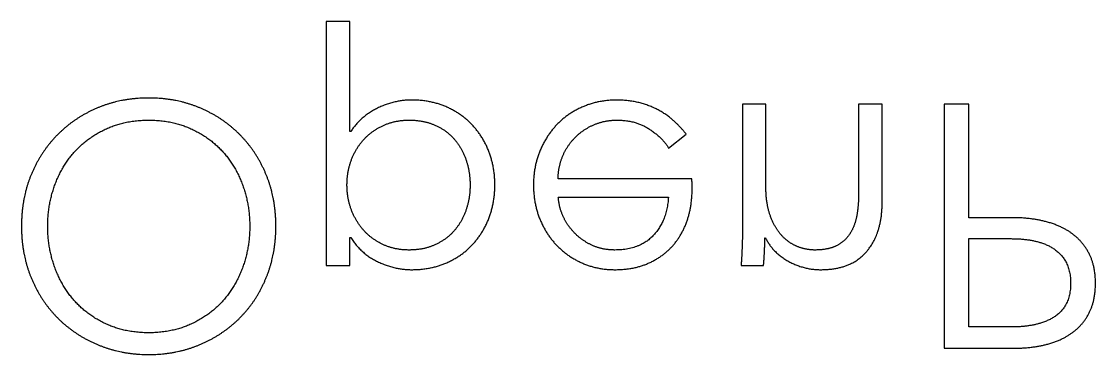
# Model space of a CAD drawing. Header units: millimetres. Extents: x -40 to 41.9, y -24 to 27.5.
# Drawn here: x -9.37 to 1.22, y 0.81 to 4.09 of the extents above; entities that cross this region are included whole.
import ezdxf

# ---------------------------------------------------------------- set-up
doc = ezdxf.new("R2010")
doc.units = ezdxf.units.MM

msp = doc.modelspace()

# ---------------------------------------------------------------- linework, layer by layer
for p, q in [((-6.137, 4.094), (-6.368, 4.094)), ((-6.368, 4.094), (-6.368, 1.687)), ((-6.137, 4.094), (-6.368, 4.094)), ((-6.137, 4.094, 0.05), (-6.368, 4.094, 0.05)), ((-6.368, 4.094, 0.05), (-6.368, 4.094)), ((-6.368, 4.094), (-6.368, 1.687)), ((-6.368, 4.094, 0.05), (-6.368, 4.094)), ((-6.368, 4.094, 0.05), (-6.368, 1.687, 0.05)), ((-6.368, 4.094, 0.05), (-6.368, 1.687, 0.05)), ((-6.137, 4.094, 0.05), (-6.368, 4.094, 0.05)), ((-6.137, 3.009), (-6.137, 4.094)), ((-6.137, 3.009), (-6.137, 4.094)), ((-6.137, 3.009, 0.05), (-6.137, 4.094, 0.05)), ((-6.137, 4.094, 0.05), (-6.137, 4.094)), ((-6.137, 4.094, 0.05), (-6.137, 4.094)), ((-6.137, 3.009, 0.05), (-6.137, 4.094, 0.05)), ((-8.119, 3.339, 0.05), (-8.119, 3.339)), ((-8.119, 3.339, 0.05), (-8.119, 3.339)), ((-5.528, 3.319, 0.05), (-5.528, 3.319)), ((-5.528, 3.319, 0.05), (-5.528, 3.319)), ((-3.502, 3.319, 0.05), (-3.502, 3.319)), ((-3.502, 3.319, 0.05), (-3.502, 3.319)), ((-8.617, 3.244, 0.05), (-8.617, 3.244)), ((-8.617, 3.244, 0.05), (-8.617, 3.244)), ((-7.621, 3.244, 0.05), (-7.621, 3.244)), ((-7.621, 3.244, 0.05), (-7.621, 3.244)), ((-5.863, 3.239, 0.05), (-5.863, 3.239)), ((-5.863, 3.239, 0.05), (-5.863, 3.239)), ((-5.19, 3.254, 0.05), (-5.19, 3.254)), ((-5.19, 3.254, 0.05), (-5.19, 3.254)), ((-3.83, 3.256, 0.05), (-3.83, 3.256)), ((-3.83, 3.256, 0.05), (-3.83, 3.256)), ((-3.133, 3.24, 0.05), (-3.133, 3.24)), ((-3.133, 3.24, 0.05), (-3.133, 3.24)), ((-2.033, 3.278), (-2.264, 3.278)), ((-2.264, 3.278), (-2.264, 2.037)), ((-2.033, 3.278), (-2.264, 3.278)), ((-2.033, 3.278, 0.05), (-2.264, 3.278, 0.05)), ((-2.264, 3.278, 0.05), (-2.264, 3.278)), ((-2.264, 3.278), (-2.264, 2.037)), ((-2.264, 3.278, 0.05), (-2.264, 3.278)), ((-2.264, 3.278, 0.05), (-2.264, 2.037, 0.05)), ((-2.264, 3.278, 0.05), (-2.264, 2.037, 0.05)), ((-2.033, 3.278, 0.05), (-2.264, 3.278, 0.05)), ((-2.033, 2.462), (-2.033, 3.278)), ((-2.033, 2.462), (-2.033, 3.278)), ((-2.033, 2.462, 0.05), (-2.033, 3.278, 0.05)), ((-2.033, 3.278, 0.05), (-2.033, 3.278)), ((-2.033, 3.278, 0.05), (-2.033, 3.278)), ((-2.033, 2.462, 0.05), (-2.033, 3.278, 0.05)), ((-0.887, 3.278), (-1.119, 3.278)), ((-1.119, 3.278), (-1.119, 2.397)), ((-0.887, 3.278), (-1.119, 3.278)), ((-0.887, 3.278, 0.05), (-1.119, 3.278, 0.05)), ((-1.119, 3.278, 0.05), (-1.119, 3.278)), ((-1.119, 3.278), (-1.119, 2.397)), ((-1.119, 3.278, 0.05), (-1.119, 3.278)), ((-1.119, 3.278, 0.05), (-1.119, 2.397, 0.05)), ((-1.119, 3.278, 0.05), (-1.119, 2.397, 0.05)), ((-0.887, 3.278, 0.05), (-1.119, 3.278, 0.05)), ((-0.887, 2.302), (-0.887, 3.278)), ((-0.887, 2.302), (-0.887, 3.278)), ((-0.887, 2.302, 0.05), (-0.887, 3.278, 0.05)), ((-0.887, 3.278, 0.05), (-0.887, 3.278)), ((-0.887, 3.278, 0.05), (-0.887, 3.278)), ((-0.887, 2.302, 0.05), (-0.887, 3.278, 0.05)), ((-0.275, 3.278), (-0.275, 0.871)), ((-0.031, 3.278), (-0.275, 3.278)), ((-0.275, 3.278), (-0.275, 0.871)), ((-0.275, 3.278), (-0.275, 3.278, 0.05)), ((-0.275, 3.278, 0.05), (-0.275, 0.871, 0.05)), ((-0.031, 3.278), (-0.275, 3.278)), ((-0.031, 3.278, 0.05), (-0.275, 3.278, 0.05)), ((-0.275, 3.278), (-0.275, 3.278, 0.05)), ((-0.275, 3.278, 0.05), (-0.275, 0.871, 0.05)), ((-0.031, 3.278, 0.05), (-0.275, 3.278, 0.05)), ((-0.031, 2.159), (-0.031, 3.278)), ((-0.031, 2.159), (-0.031, 3.278)), ((-0.031, 2.159, 0.05), (-0.031, 3.278, 0.05)), ((-0.031, 3.278, 0.05), (-0.031, 3.278)), ((-0.031, 3.278, 0.05), (-0.031, 3.278)), ((-0.031, 2.159, 0.05), (-0.031, 3.278, 0.05)), ((-8.119, 3.121), (-8.119, 3.121, 0.05)), ((-8.119, 3.121), (-8.119, 3.121, 0.05)), ((-5.797, 3.072), (-5.797, 3.072, 0.05)), ((-5.797, 3.072), (-5.797, 3.072, 0.05)), ((-5.552, 3.121), (-5.552, 3.121, 0.05)), ((-5.552, 3.121), (-5.552, 3.121, 0.05)), ((-5.297, 3.072), (-5.297, 3.072, 0.05)), ((-5.297, 3.072), (-5.297, 3.072, 0.05)), ((-4.932, 3.077, 0.05), (-4.932, 3.077)), ((-4.932, 3.077, 0.05), (-4.932, 3.077)), ((-4.09, 3.081, 0.05), (-4.09, 3.081)), ((-4.09, 3.081, 0.05), (-4.09, 3.081)), ((-3.73, 3.075, 0.05), (-3.73, 3.075)), ((-3.73, 3.075, 0.05), (-3.73, 3.075)), ((-3.502, 3.121, 0.05), (-3.502, 3.121)), ((-3.502, 3.121, 0.05), (-3.502, 3.121)), ((-9.015, 2.98, 0.05), (-9.015, 2.98)), ((-9.015, 2.98, 0.05), (-9.015, 2.98)), ((-8.536, 3.036), (-8.536, 3.036, 0.05)), ((-8.536, 3.036), (-8.536, 3.036, 0.05)), ((-7.703, 3.036), (-7.703, 3.036, 0.05)), ((-7.703, 3.036), (-7.703, 3.036, 0.05)), ((-7.223, 2.98, 0.05), (-7.223, 2.98)), ((-7.223, 2.98, 0.05), (-7.223, 2.98)), ((-6.127, 3.009), (-6.137, 3.009)), ((-6.137, 3.009), (-6.137, 3.009, 0.05)), ((-6.127, 3.009), (-6.137, 3.009)), ((-6.127, 3.009, 0.05), (-6.137, 3.009, 0.05)), ((-6.137, 3.009), (-6.137, 3.009, 0.05)), ((-6.127, 3.009, 0.05), (-6.137, 3.009, 0.05)), ((-6.127, 3.009, 0.05), (-6.127, 3.009)), ((-6.127, 3.009, 0.05), (-6.127, 3.009)), ((-3.191, 3.038, 0.05), (-3.191, 3.038)), ((-3.191, 3.038, 0.05), (-3.191, 3.038)), ((-2.992, 2.846), (-2.819, 2.982)), ((-2.992, 2.846), (-2.819, 2.982)), ((-2.992, 2.846, 0.05), (-2.819, 2.982, 0.05)), ((-2.992, 2.846, 0.05), (-2.819, 2.982, 0.05)), ((-2.819, 2.982, 0.05), (-2.819, 2.982)), ((-2.819, 2.982, 0.05), (-2.819, 2.982)), ((-5.991, 2.938), (-5.991, 2.938, 0.05)), ((-5.991, 2.938), (-5.991, 2.938, 0.05)), ((-5.108, 2.936), (-5.108, 2.936, 0.05)), ((-5.108, 2.936), (-5.108, 2.936, 0.05)), ((-3.913, 2.951, 0.05), (-3.913, 2.951)), ((-3.913, 2.951, 0.05), (-3.913, 2.951)), ((-8.85, 2.809), (-8.85, 2.809, 0.05)), ((-8.85, 2.809), (-8.85, 2.809, 0.05)), ((-7.388, 2.809), (-7.388, 2.809, 0.05)), ((-7.388, 2.809), (-7.388, 2.809, 0.05)), ((-4.765, 2.812, 0.05), (-4.765, 2.812)), ((-4.765, 2.812, 0.05), (-4.765, 2.812)), ((-4.262, 2.815, 0.05), (-4.262, 2.815)), ((-4.262, 2.815, 0.05), (-4.262, 2.815)), ((-4.036, 2.768, 0.05), (-4.036, 2.768)), ((-4.036, 2.768, 0.05), (-4.036, 2.768)), ((-2.992, 2.846, 0.05), (-2.992, 2.846)), ((-2.992, 2.846, 0.05), (-2.992, 2.846)), ((-6.118, 2.735), (-6.118, 2.735, 0.05)), ((-6.118, 2.735), (-6.118, 2.735, 0.05)), ((-4.991, 2.732), (-4.991, 2.732, 0.05)), ((-4.991, 2.732), (-4.991, 2.732, 0.05)), ((-9.279, 2.581, 0.05), (-9.279, 2.581)), ((-9.279, 2.581, 0.05), (-9.279, 2.581)), ((-6.96, 2.581, 0.05), (-6.96, 2.581)), ((-6.96, 2.581, 0.05), (-6.96, 2.581)), ((-2.764, 2.543), (-4.083, 2.543)), ((-2.764, 2.543), (-4.083, 2.543)), ((-2.764, 2.543, 0.05), (-4.083, 2.543, 0.05)), ((-4.083, 2.543, 0.05), (-4.083, 2.543)), ((-4.083, 2.543, 0.05), (-4.083, 2.543)), ((-2.764, 2.543, 0.05), (-4.083, 2.543, 0.05)), ((-2.764, 2.543, 0.05), (-2.764, 2.543)), ((-2.764, 2.543, 0.05), (-2.764, 2.543)), ((-9.047, 2.475), (-9.047, 2.475, 0.05)), ((-9.047, 2.475), (-9.047, 2.475, 0.05)), ((-7.191, 2.475), (-7.191, 2.475, 0.05)), ((-7.191, 2.475), (-7.191, 2.475, 0.05)), ((-6.164, 2.482), (-6.164, 2.482, 0.05)), ((-6.164, 2.482), (-6.164, 2.482, 0.05)), ((-4.95, 2.482, 0.05), (-4.95, 2.482)), ((-4.95, 2.482, 0.05), (-4.95, 2.482)), ((-4.706, 2.482, 0.05), (-4.706, 2.482)), ((-4.706, 2.482, 0.05), (-4.706, 2.482)), ((-4.325, 2.482, 0.05), (-4.325, 2.482)), ((-4.325, 2.482, 0.05), (-4.325, 2.482)), ((-2.761, 2.486, 0.05), (-2.761, 2.486)), ((-2.761, 2.486, 0.05), (-2.761, 2.486)), ((-2.033, 2.462, 0.05), (-2.033, 2.462)), ((-2.033, 2.462, 0.05), (-2.033, 2.462)), ((-4.08, 2.36), (-2.995, 2.36)), ((-4.08, 2.36), (-2.995, 2.36)), ((-4.08, 2.36, 0.05), (-2.995, 2.36, 0.05)), ((-4.08, 2.36, 0.05), (-4.08, 2.36)), ((-4.08, 2.36, 0.05), (-4.08, 2.36)), ((-4.08, 2.36, 0.05), (-2.995, 2.36, 0.05)), ((-2.995, 2.36), (-2.995, 2.36, 0.05)), ((-2.995, 2.36), (-2.995, 2.36, 0.05)), ((-2.761, 2.435), (-2.761, 2.435, 0.05)), ((-2.761, 2.435), (-2.761, 2.435, 0.05)), ((-1.119, 2.397, 0.05), (-1.119, 2.397)), ((-1.119, 2.397, 0.05), (-1.119, 2.397)), ((-6.118, 2.229), (-6.118, 2.229, 0.05)), ((-6.118, 2.229), (-6.118, 2.229, 0.05)), ((-4.991, 2.232), (-4.991, 2.232, 0.05)), ((-4.991, 2.232), (-4.991, 2.232, 0.05)), ((-0.887, 2.302, 0.05), (-0.887, 2.302)), ((-0.887, 2.302, 0.05), (-0.887, 2.302)), ((-4.765, 2.152, 0.05), (-4.765, 2.152)), ((-4.765, 2.152, 0.05), (-4.765, 2.152)), ((-4.264, 2.149, 0.05), (-4.264, 2.149)), ((-4.264, 2.149, 0.05), (-4.264, 2.149)), ((-4.029, 2.164), (-4.029, 2.164, 0.05)), ((-4.029, 2.164), (-4.029, 2.164, 0.05)), ((-2.81, 2.129, 0.05), (-2.81, 2.129)), ((-2.81, 2.129, 0.05), (-2.81, 2.129)), ((-1.992, 2.185, 0.05), (-1.992, 2.185)), ((-1.992, 2.185, 0.05), (-1.992, 2.185)), ((-1.139, 2.169, 0.05), (-1.139, 2.169)), ((-1.139, 2.169, 0.05), (-1.139, 2.169)), ((0.398, 2.159), (-0.031, 2.159)), ((0.398, 2.159), (-0.031, 2.159)), ((0.398, 2.159, 0.05), (-0.031, 2.159, 0.05)), ((-0.031, 2.159, 0.05), (-0.031, 2.159)), ((-0.031, 2.159, 0.05), (-0.031, 2.159)), ((0.398, 2.159, 0.05), (-0.031, 2.159, 0.05)), ((0.398, 2.159, 0.05), (0.398, 2.159)), ((0.398, 2.159, 0.05), (0.398, 2.159)), ((0.733, 2.118, 0.05), (0.733, 2.118)), ((0.733, 2.118, 0.05), (0.733, 2.118)), ((-9.374, 2.074, 0.05), (-9.374, 2.074)), ((-9.374, 2.074, 0.05), (-9.374, 2.074)), ((-9.115, 2.074), (-9.115, 2.074, 0.05)), ((-9.115, 2.074), (-9.115, 2.074, 0.05)), ((-7.123, 2.074, 0.05), (-7.123, 2.074)), ((-7.123, 2.074, 0.05), (-7.123, 2.074)), ((-6.865, 2.074), (-6.865, 2.074, 0.05)), ((-6.865, 2.074), (-6.865, 2.074, 0.05)), ((-5.991, 2.025), (-5.991, 2.025, 0.05)), ((-5.991, 2.025), (-5.991, 2.025, 0.05)), ((-5.108, 2.028), (-5.108, 2.028, 0.05)), ((-5.108, 2.028), (-5.108, 2.028, 0.05)), ((-2.264, 2.037, 0.05), (-2.264, 2.037)), ((-2.264, 2.037, 0.05), (-2.264, 2.037)), ((-6.137, 1.687), (-6.137, 1.962)), ((-6.137, 1.962), (-6.127, 1.962)), ((-6.137, 1.687), (-6.137, 1.962)), ((-6.137, 1.687, 0.05), (-6.137, 1.962, 0.05)), ((-6.137, 1.962, 0.05), (-6.137, 1.962)), ((-6.137, 1.962), (-6.127, 1.962)), ((-6.137, 1.962, 0.05), (-6.137, 1.962)), ((-6.137, 1.962, 0.05), (-6.127, 1.962, 0.05)), ((-6.137, 1.962, 0.05), (-6.127, 1.962, 0.05)), ((-6.137, 1.687, 0.05), (-6.137, 1.962, 0.05)), ((-6.127, 1.962, 0.05), (-6.127, 1.962)), ((-6.127, 1.962, 0.05), (-6.127, 1.962)), ((-3.91, 1.998), (-3.91, 1.998, 0.05)), ((-3.91, 1.998), (-3.91, 1.998, 0.05)), ((-3.14, 1.987), (-3.14, 1.987, 0.05)), ((-3.14, 1.987), (-3.14, 1.987, 0.05)), ((-2.043, 1.959), (-2.037, 1.959)), ((-2.043, 1.959, 0.05), (-2.043, 1.959)), ((-2.043, 1.959), (-2.037, 1.959)), ((-2.043, 1.959, 0.05), (-2.043, 1.959)), ((-2.043, 1.959, 0.05), (-2.037, 1.959, 0.05)), ((-2.043, 1.959, 0.05), (-2.037, 1.959, 0.05)), ((-2.037, 1.959, 0.05), (-2.037, 1.959)), ((-2.037, 1.959, 0.05), (-2.037, 1.959)), ((-1.884, 1.991, 0.05), (-1.884, 1.991)), ((-1.884, 1.991, 0.05), (-1.884, 1.991)), ((-1.209, 1.994, 0.05), (-1.209, 1.994)), ((-1.209, 1.994, 0.05), (-1.209, 1.994)), ((-0.031, 1.081), (-0.031, 1.952)), ((-0.031, 1.952), (0.384, 1.952)), ((-0.031, 1.081), (-0.031, 1.952)), ((-0.031, 1.952), (-0.031, 1.952, 0.05)), ((-0.031, 1.081, 0.05), (-0.031, 1.952, 0.05)), ((-0.031, 1.952), (0.384, 1.952)), ((-0.031, 1.952, 0.05), (0.384, 1.952, 0.05)), ((-0.031, 1.952), (-0.031, 1.952, 0.05)), ((-0.031, 1.081, 0.05), (-0.031, 1.952, 0.05)), ((-0.031, 1.952, 0.05), (0.384, 1.952, 0.05)), ((0.384, 1.952), (0.384, 1.952, 0.05)), ((0.384, 1.952), (0.384, 1.952, 0.05)), ((0.991, 1.998, 0.05), (0.991, 1.998)), ((0.991, 1.998, 0.05), (0.991, 1.998)), ((-5.797, 1.889), (-5.797, 1.889, 0.05)), ((-5.797, 1.889), (-5.797, 1.889, 0.05)), ((-5.552, 1.84), (-5.552, 1.84, 0.05)), ((-5.552, 1.84), (-5.552, 1.84, 0.05)), ((-5.297, 1.891), (-5.297, 1.891, 0.05)), ((-5.297, 1.891), (-5.297, 1.891, 0.05)), ((-4.932, 1.887, 0.05), (-4.932, 1.887)), ((-4.932, 1.887, 0.05), (-4.932, 1.887)), ((-4.094, 1.884, 0.05), (-4.094, 1.884)), ((-4.094, 1.884, 0.05), (-4.094, 1.884)), ((-3.737, 1.882), (-3.737, 1.882, 0.05)), ((-3.737, 1.882), (-3.737, 1.882, 0.05)), ((-3.522, 1.84), (-3.522, 1.84, 0.05)), ((-3.522, 1.84), (-3.522, 1.84, 0.05)), ((-2.955, 1.879, 0.05), (-2.955, 1.879)), ((-2.955, 1.879, 0.05), (-2.955, 1.879)), ((-2.268, 1.87, 0.05), (-2.268, 1.87)), ((-2.268, 1.87, 0.05), (-2.268, 1.87)), ((-2.047, 1.829, 0.05), (-2.047, 1.829)), ((-2.047, 1.829, 0.05), (-2.047, 1.829)), ((-1.729, 1.877, 0.05), (-1.729, 1.877)), ((-1.729, 1.877, 0.05), (-1.729, 1.877)), ((-1.55, 1.84, 0.05), (-1.55, 1.84)), ((-1.55, 1.84, 0.05), (-1.55, 1.84)), ((-1.341, 1.88, 0.05), (-1.341, 1.88)), ((-1.341, 1.88, 0.05), (-1.341, 1.88)), ((-1.039, 1.826, 0.05), (-1.039, 1.826)), ((-1.039, 1.826, 0.05), (-1.039, 1.826)), ((0.823, 1.84), (0.823, 1.84, 0.05)), ((0.823, 1.84), (0.823, 1.84, 0.05)), ((-5.863, 1.726, 0.05), (-5.863, 1.726)), ((-5.863, 1.726, 0.05), (-5.863, 1.726)), ((-5.19, 1.71, 0.05), (-5.19, 1.71)), ((-5.19, 1.71, 0.05), (-5.19, 1.71)), ((-3.839, 1.709, 0.05), (-3.839, 1.709)), ((-3.839, 1.709, 0.05), (-3.839, 1.709)), ((-3.193, 1.709, 0.05), (-3.193, 1.709)), ((-3.193, 1.709, 0.05), (-3.193, 1.709)), ((-1.816, 1.732, 0.05), (-1.816, 1.732)), ((-1.816, 1.732, 0.05), (-1.816, 1.732)), ((1.158, 1.797, 0.05), (1.158, 1.797)), ((1.158, 1.797, 0.05), (1.158, 1.797)), ((-9.047, 1.673), (-9.047, 1.673, 0.05)), ((-9.047, 1.673), (-9.047, 1.673, 0.05)), ((-7.191, 1.673), (-7.191, 1.673, 0.05)), ((-7.191, 1.673), (-7.191, 1.673, 0.05)), ((-6.368, 1.687), (-6.137, 1.687)), ((-6.368, 1.687, 0.05), (-6.368, 1.687)), ((-6.368, 1.687), (-6.137, 1.687)), ((-6.368, 1.687, 0.05), (-6.368, 1.687)), ((-6.368, 1.687, 0.05), (-6.137, 1.687, 0.05)), ((-6.368, 1.687, 0.05), (-6.137, 1.687, 0.05)), ((-6.137, 1.687, 0.05), (-6.137, 1.687)), ((-6.137, 1.687, 0.05), (-6.137, 1.687)), ((-5.528, 1.646, 0.05), (-5.528, 1.646)), ((-5.528, 1.646, 0.05), (-5.528, 1.646)), ((-3.522, 1.646, 0.05), (-3.522, 1.646)), ((-3.522, 1.646, 0.05), (-3.522, 1.646)), ((-2.278, 1.687), (-2.057, 1.687)), ((-2.278, 1.687), (-2.057, 1.687)), ((-2.278, 1.687), (-2.278, 1.687, 0.05)), ((-2.278, 1.687, 0.05), (-2.057, 1.687, 0.05)), ((-2.278, 1.687), (-2.278, 1.687, 0.05)), ((-2.278, 1.687, 0.05), (-2.057, 1.687, 0.05)), ((-2.057, 1.687, 0.05), (-2.057, 1.687)), ((-2.057, 1.687, 0.05), (-2.057, 1.687)), ((-1.493, 1.646, 0.05), (-1.493, 1.646)), ((-1.493, 1.646, 0.05), (-1.493, 1.646)), ((-9.279, 1.568, 0.05), (-9.279, 1.568)), ((-9.279, 1.568, 0.05), (-9.279, 1.568)), ((-6.96, 1.568, 0.05), (-6.96, 1.568)), ((-6.96, 1.568, 0.05), (-6.96, 1.568)), ((0.972, 1.513), (0.972, 1.513, 0.05)), ((0.972, 1.513), (0.972, 1.513, 0.05)), ((1.217, 1.513, 0.05), (1.217, 1.513)), ((1.217, 1.513, 0.05), (1.217, 1.513)), ((-8.85, 1.338), (-8.85, 1.338, 0.05)), ((-8.85, 1.338), (-8.85, 1.338, 0.05)), ((-7.388, 1.338), (-7.388, 1.338, 0.05)), ((-7.388, 1.338), (-7.388, 1.338, 0.05)), ((-9.015, 1.168, 0.05), (-9.015, 1.168)), ((-9.015, 1.168, 0.05), (-9.015, 1.168)), ((-7.223, 1.168, 0.05), (-7.223, 1.168)), ((-7.223, 1.168, 0.05), (-7.223, 1.168)), ((0.818, 1.185), (0.818, 1.185, 0.05)), ((0.818, 1.185), (0.818, 1.185, 0.05)), ((1.159, 1.229, 0.05), (1.159, 1.229)), ((1.159, 1.229, 0.05), (1.159, 1.229)), ((-8.536, 1.109), (-8.536, 1.109, 0.05)), ((-8.536, 1.109), (-8.536, 1.109, 0.05)), ((-7.703, 1.109), (-7.703, 1.109, 0.05)), ((-7.703, 1.109), (-7.703, 1.109, 0.05)), ((0.384, 1.081), (-0.031, 1.081)), ((-0.031, 1.081, 0.05), (-0.031, 1.081)), ((0.384, 1.081), (-0.031, 1.081)), ((-0.031, 1.081, 0.05), (-0.031, 1.081)), ((0.384, 1.081, 0.05), (-0.031, 1.081, 0.05)), ((0.384, 1.081, 0.05), (-0.031, 1.081, 0.05)), ((0.384, 1.081), (0.384, 1.081, 0.05)), ((0.384, 1.081), (0.384, 1.081, 0.05)), ((-8.119, 1.024), (-8.119, 1.024, 0.05)), ((-8.119, 1.024), (-8.119, 1.024, 0.05)), ((0.994, 1.029, 0.05), (0.994, 1.029)), ((0.994, 1.029, 0.05), (0.994, 1.029)), ((-8.617, 0.905, 0.05), (-8.617, 0.905)), ((-8.617, 0.905, 0.05), (-8.617, 0.905)), ((-7.621, 0.905, 0.05), (-7.621, 0.905)), ((-7.621, 0.905, 0.05), (-7.621, 0.905)), ((-0.275, 0.871), (0.405, 0.871)), ((-0.275, 0.871, 0.05), (-0.275, 0.871)), ((-0.275, 0.871), (0.405, 0.871)), ((-0.275, 0.871, 0.05), (-0.275, 0.871)), ((-0.275, 0.871, 0.05), (0.405, 0.871, 0.05)), ((-0.275, 0.871, 0.05), (0.405, 0.871, 0.05)), ((0.405, 0.871, 0.05), (0.405, 0.871)), ((0.405, 0.871, 0.05), (0.405, 0.871)), ((0.738, 0.91, 0.05), (0.738, 0.91)), ((0.738, 0.91, 0.05), (0.738, 0.91)), ((-8.119, 0.809, 0.05), (-8.119, 0.809)), ((-8.119, 0.809, 0.05), (-8.119, 0.809))]:
    msp.add_line(p, q)
for points in [[(-8.119, 3.339), (-8.388, 3.339), (-8.617, 3.244)], [(-8.119, 3.339), (-8.388, 3.339), (-8.617, 3.244)], [(-8.119, 3.339, 0.05), (-8.388, 3.339, 0.05), (-8.617, 3.244, 0.05)], [(-8.119, 3.339, 0.05), (-8.388, 3.339, 0.05), (-8.617, 3.244, 0.05)], [(-7.621, 3.244), (-7.851, 3.339), (-8.119, 3.339)], [(-7.621, 3.244), (-7.851, 3.339), (-8.119, 3.339)], [(-7.621, 3.244, 0.05), (-7.851, 3.339, 0.05), (-8.119, 3.339, 0.05)], [(-7.621, 3.244, 0.05), (-7.851, 3.339, 0.05), (-8.119, 3.339, 0.05)], [(-5.528, 3.319), (-5.698, 3.319), (-5.863, 3.239)], [(-5.528, 3.319), (-5.698, 3.319), (-5.863, 3.239)], [(-5.528, 3.319, 0.05), (-5.698, 3.319, 0.05), (-5.863, 3.239, 0.05)], [(-5.528, 3.319, 0.05), (-5.698, 3.319, 0.05), (-5.863, 3.239, 0.05)], [(-5.19, 3.254), (-5.341, 3.319), (-5.528, 3.319)], [(-5.19, 3.254), (-5.341, 3.319), (-5.528, 3.319)], [(-5.19, 3.254, 0.05), (-5.341, 3.319, 0.05), (-5.528, 3.319, 0.05)], [(-5.19, 3.254, 0.05), (-5.341, 3.319, 0.05), (-5.528, 3.319, 0.05)], [(-3.502, 3.319), (-3.679, 3.319), (-3.83, 3.256)], [(-3.502, 3.319), (-3.679, 3.319), (-3.83, 3.256)], [(-3.502, 3.319, 0.05), (-3.679, 3.319, 0.05), (-3.83, 3.256, 0.05)], [(-3.502, 3.319, 0.05), (-3.679, 3.319, 0.05), (-3.83, 3.256, 0.05)], [(-3.133, 3.24), (-3.305, 3.319), (-3.502, 3.319)], [(-3.133, 3.24), (-3.305, 3.319), (-3.502, 3.319)], [(-3.133, 3.24, 0.05), (-3.305, 3.319, 0.05), (-3.502, 3.319, 0.05)], [(-3.133, 3.24, 0.05), (-3.305, 3.319, 0.05), (-3.502, 3.319, 0.05)], [(-8.617, 3.244), (-8.847, 3.149), (-9.015, 2.98)], [(-8.617, 3.244), (-8.847, 3.149), (-9.015, 2.98)], [(-8.617, 3.244, 0.05), (-8.847, 3.149, 0.05), (-9.015, 2.98, 0.05)], [(-8.617, 3.244, 0.05), (-8.847, 3.149, 0.05), (-9.015, 2.98, 0.05)], [(-7.223, 2.98), (-7.392, 3.149), (-7.621, 3.244)], [(-7.223, 2.98), (-7.392, 3.149), (-7.621, 3.244)], [(-7.223, 2.98, 0.05), (-7.392, 3.149, 0.05), (-7.621, 3.244, 0.05)], [(-7.223, 2.98, 0.05), (-7.392, 3.149, 0.05), (-7.621, 3.244, 0.05)], [(-5.863, 3.239), (-6.028, 3.159), (-6.127, 3.009)], [(-5.863, 3.239), (-6.028, 3.159), (-6.127, 3.009)], [(-5.863, 3.239, 0.05), (-6.028, 3.159, 0.05), (-6.127, 3.009, 0.05)], [(-5.863, 3.239, 0.05), (-6.028, 3.159, 0.05), (-6.127, 3.009, 0.05)], [(-4.932, 3.077), (-5.039, 3.189), (-5.19, 3.254)], [(-4.932, 3.077), (-5.039, 3.189), (-5.19, 3.254)], [(-4.932, 3.077, 0.05), (-5.039, 3.189, 0.05), (-5.19, 3.254, 0.05)], [(-4.932, 3.077, 0.05), (-5.039, 3.189, 0.05), (-5.19, 3.254, 0.05)], [(-3.83, 3.256), (-3.981, 3.193), (-4.09, 3.081)], [(-3.83, 3.256), (-3.981, 3.193), (-4.09, 3.081)], [(-3.83, 3.256, 0.05), (-3.981, 3.193, 0.05), (-4.09, 3.081, 0.05)], [(-3.83, 3.256, 0.05), (-3.981, 3.193, 0.05), (-4.09, 3.081, 0.05)], [(-2.819, 2.982), (-2.961, 3.162), (-3.133, 3.24)], [(-2.819, 2.982), (-2.961, 3.162), (-3.133, 3.24)], [(-2.819, 2.982, 0.05), (-2.961, 3.162, 0.05), (-3.133, 3.24, 0.05)], [(-2.819, 2.982, 0.05), (-2.961, 3.162, 0.05), (-3.133, 3.24, 0.05)], [(-8.536, 3.036), (-8.35, 3.121), (-8.119, 3.121)], [(-8.536, 3.036), (-8.35, 3.121), (-8.119, 3.121)], [(-8.536, 3.036, 0.05), (-8.35, 3.121, 0.05), (-8.119, 3.121, 0.05)], [(-8.536, 3.036, 0.05), (-8.35, 3.121, 0.05), (-8.119, 3.121, 0.05)], [(-8.119, 3.121), (-7.888, 3.121), (-7.703, 3.036)], [(-8.119, 3.121), (-7.888, 3.121), (-7.703, 3.036)], [(-8.119, 3.121, 0.05), (-7.888, 3.121, 0.05), (-7.703, 3.036, 0.05)], [(-8.119, 3.121, 0.05), (-7.888, 3.121, 0.05), (-7.703, 3.036, 0.05)], [(-5.991, 2.938), (-5.909, 3.023), (-5.797, 3.072)], [(-5.991, 2.938), (-5.909, 3.023), (-5.797, 3.072)], [(-5.991, 2.938, 0.05), (-5.909, 3.023, 0.05), (-5.797, 3.072, 0.05)], [(-5.991, 2.938, 0.05), (-5.909, 3.023, 0.05), (-5.797, 3.072, 0.05)], [(-5.797, 3.072), (-5.685, 3.121), (-5.552, 3.121)], [(-5.797, 3.072), (-5.685, 3.121), (-5.552, 3.121)], [(-5.797, 3.072, 0.05), (-5.685, 3.121, 0.05), (-5.552, 3.121, 0.05)], [(-5.797, 3.072, 0.05), (-5.685, 3.121, 0.05), (-5.552, 3.121, 0.05)], [(-5.552, 3.121), (-5.409, 3.121), (-5.297, 3.072)], [(-5.552, 3.121), (-5.409, 3.121), (-5.297, 3.072)], [(-5.552, 3.121, 0.05), (-5.409, 3.121, 0.05), (-5.297, 3.072, 0.05)], [(-5.552, 3.121, 0.05), (-5.409, 3.121, 0.05), (-5.297, 3.072, 0.05)], [(-5.297, 3.072), (-5.185, 3.023), (-5.108, 2.936)], [(-5.297, 3.072), (-5.185, 3.023), (-5.108, 2.936)], [(-5.297, 3.072, 0.05), (-5.185, 3.023, 0.05), (-5.108, 2.936, 0.05)], [(-5.297, 3.072, 0.05), (-5.185, 3.023, 0.05), (-5.108, 2.936, 0.05)], [(-4.765, 2.812), (-4.825, 2.965), (-4.932, 3.077)], [(-4.765, 2.812), (-4.825, 2.965), (-4.932, 3.077)], [(-4.765, 2.812, 0.05), (-4.825, 2.965, 0.05), (-4.932, 3.077, 0.05)], [(-4.765, 2.812, 0.05), (-4.825, 2.965, 0.05), (-4.932, 3.077, 0.05)], [(-4.09, 3.081), (-4.199, 2.968), (-4.262, 2.815)], [(-4.09, 3.081), (-4.199, 2.968), (-4.262, 2.815)], [(-4.09, 3.081, 0.05), (-4.199, 2.968, 0.05), (-4.262, 2.815, 0.05)], [(-4.09, 3.081, 0.05), (-4.199, 2.968, 0.05), (-4.262, 2.815, 0.05)], [(-3.913, 2.951), (-3.835, 3.03), (-3.73, 3.075)], [(-3.913, 2.951), (-3.835, 3.03), (-3.73, 3.075)], [(-3.913, 2.951, 0.05), (-3.835, 3.03, 0.05), (-3.73, 3.075, 0.05)], [(-3.913, 2.951, 0.05), (-3.835, 3.03, 0.05), (-3.73, 3.075, 0.05)], [(-3.73, 3.075), (-3.624, 3.121), (-3.502, 3.121)], [(-3.73, 3.075), (-3.624, 3.121), (-3.502, 3.121)], [(-3.73, 3.075, 0.05), (-3.624, 3.121, 0.05), (-3.502, 3.121, 0.05)], [(-3.73, 3.075, 0.05), (-3.624, 3.121, 0.05), (-3.502, 3.121, 0.05)], [(-3.502, 3.121), (-3.322, 3.121), (-3.191, 3.038)], [(-3.502, 3.121), (-3.322, 3.121), (-3.191, 3.038)], [(-3.502, 3.121, 0.05), (-3.322, 3.121, 0.05), (-3.191, 3.038, 0.05)], [(-3.502, 3.121, 0.05), (-3.322, 3.121, 0.05), (-3.191, 3.038, 0.05)], [(-9.015, 2.98), (-9.183, 2.812), (-9.279, 2.581)], [(-9.015, 2.98), (-9.183, 2.812), (-9.279, 2.581)], [(-9.015, 2.98, 0.05), (-9.183, 2.812, 0.05), (-9.279, 2.581, 0.05)], [(-9.015, 2.98, 0.05), (-9.183, 2.812, 0.05), (-9.279, 2.581, 0.05)], [(-8.85, 2.809), (-8.721, 2.951), (-8.536, 3.036)], [(-8.85, 2.809), (-8.721, 2.951), (-8.536, 3.036)], [(-8.85, 2.809, 0.05), (-8.721, 2.951, 0.05), (-8.536, 3.036, 0.05)], [(-8.85, 2.809, 0.05), (-8.721, 2.951, 0.05), (-8.536, 3.036, 0.05)], [(-7.703, 3.036), (-7.517, 2.951), (-7.388, 2.809)], [(-7.703, 3.036), (-7.517, 2.951), (-7.388, 2.809)], [(-7.703, 3.036, 0.05), (-7.517, 2.951, 0.05), (-7.388, 2.809, 0.05)], [(-7.703, 3.036, 0.05), (-7.517, 2.951, 0.05), (-7.388, 2.809, 0.05)], [(-6.96, 2.581), (-7.055, 2.812), (-7.223, 2.98)], [(-6.96, 2.581), (-7.055, 2.812), (-7.223, 2.98)], [(-6.96, 2.581, 0.05), (-7.055, 2.812, 0.05), (-7.223, 2.98, 0.05)], [(-6.96, 2.581, 0.05), (-7.055, 2.812, 0.05), (-7.223, 2.98, 0.05)], [(-3.191, 3.038), (-3.06, 2.955), (-2.992, 2.846)], [(-3.191, 3.038), (-3.06, 2.955), (-2.992, 2.846)], [(-3.191, 3.038, 0.05), (-3.06, 2.955, 0.05), (-2.992, 2.846, 0.05)], [(-3.191, 3.038, 0.05), (-3.06, 2.955, 0.05), (-2.992, 2.846, 0.05)], [(-6.118, 2.735), (-6.072, 2.853), (-5.991, 2.938)], [(-6.118, 2.735), (-6.072, 2.853), (-5.991, 2.938)], [(-6.118, 2.735, 0.05), (-6.072, 2.853, 0.05), (-5.991, 2.938, 0.05)], [(-6.118, 2.735, 0.05), (-6.072, 2.853, 0.05), (-5.991, 2.938, 0.05)], [(-5.108, 2.936), (-5.032, 2.849), (-4.991, 2.732)], [(-5.108, 2.936), (-5.032, 2.849), (-4.991, 2.732)], [(-5.108, 2.936, 0.05), (-5.032, 2.849, 0.05), (-4.991, 2.732, 0.05)], [(-5.108, 2.936, 0.05), (-5.032, 2.849, 0.05), (-4.991, 2.732, 0.05)], [(-4.036, 2.768), (-3.992, 2.873), (-3.913, 2.951)], [(-4.036, 2.768), (-3.992, 2.873), (-3.913, 2.951)], [(-4.036, 2.768, 0.05), (-3.992, 2.873, 0.05), (-3.913, 2.951, 0.05)], [(-4.036, 2.768, 0.05), (-3.992, 2.873, 0.05), (-3.913, 2.951, 0.05)], [(-9.047, 2.475), (-8.979, 2.666), (-8.85, 2.809)], [(-9.047, 2.475), (-8.979, 2.666), (-8.85, 2.809)], [(-9.047, 2.475, 0.05), (-8.979, 2.666, 0.05), (-8.85, 2.809, 0.05)], [(-9.047, 2.475, 0.05), (-8.979, 2.666, 0.05), (-8.85, 2.809, 0.05)], [(-7.388, 2.809), (-7.259, 2.666), (-7.191, 2.475)], [(-7.388, 2.809), (-7.259, 2.666), (-7.191, 2.475)], [(-7.388, 2.809, 0.05), (-7.259, 2.666, 0.05), (-7.191, 2.475, 0.05)], [(-7.388, 2.809, 0.05), (-7.259, 2.666, 0.05), (-7.191, 2.475, 0.05)], [(-4.706, 2.482), (-4.706, 2.659), (-4.765, 2.812)], [(-4.706, 2.482), (-4.706, 2.659), (-4.765, 2.812)], [(-4.706, 2.482, 0.05), (-4.706, 2.659, 0.05), (-4.765, 2.812, 0.05)], [(-4.706, 2.482, 0.05), (-4.706, 2.659, 0.05), (-4.765, 2.812, 0.05)], [(-4.262, 2.815), (-4.325, 2.662), (-4.325, 2.482)], [(-4.262, 2.815), (-4.325, 2.662), (-4.325, 2.482)], [(-4.262, 2.815, 0.05), (-4.325, 2.662, 0.05), (-4.325, 2.482, 0.05)], [(-4.262, 2.815, 0.05), (-4.325, 2.662, 0.05), (-4.325, 2.482, 0.05)], [(-4.083, 2.543), (-4.08, 2.662), (-4.036, 2.768)], [(-4.083, 2.543), (-4.08, 2.662), (-4.036, 2.768)], [(-4.083, 2.543, 0.05), (-4.08, 2.662, 0.05), (-4.036, 2.768, 0.05)], [(-4.083, 2.543, 0.05), (-4.08, 2.662, 0.05), (-4.036, 2.768, 0.05)], [(-6.164, 2.482), (-6.164, 2.618), (-6.118, 2.735)], [(-6.164, 2.482), (-6.164, 2.618), (-6.118, 2.735)], [(-6.164, 2.482, 0.05), (-6.164, 2.618, 0.05), (-6.118, 2.735, 0.05)], [(-6.164, 2.482, 0.05), (-6.164, 2.618, 0.05), (-6.118, 2.735, 0.05)], [(-4.991, 2.732), (-4.95, 2.615), (-4.95, 2.482)], [(-4.991, 2.732), (-4.95, 2.615), (-4.95, 2.482)], [(-4.991, 2.732, 0.05), (-4.95, 2.615, 0.05), (-4.95, 2.482, 0.05)], [(-4.991, 2.732, 0.05), (-4.95, 2.615, 0.05), (-4.95, 2.482, 0.05)], [(-9.279, 2.581), (-9.374, 2.35), (-9.374, 2.074)], [(-9.279, 2.581), (-9.374, 2.35), (-9.374, 2.074)], [(-9.279, 2.581, 0.05), (-9.374, 2.35, 0.05), (-9.374, 2.074, 0.05)], [(-9.279, 2.581, 0.05), (-9.374, 2.35, 0.05), (-9.374, 2.074, 0.05)], [(-6.865, 2.074), (-6.865, 2.35), (-6.96, 2.581)], [(-6.865, 2.074), (-6.865, 2.35), (-6.96, 2.581)], [(-6.865, 2.074, 0.05), (-6.865, 2.35, 0.05), (-6.96, 2.581, 0.05)], [(-6.865, 2.074, 0.05), (-6.865, 2.35, 0.05), (-6.96, 2.581, 0.05)], [(-2.761, 2.486), (-2.761, 2.513), (-2.764, 2.543)], [(-2.761, 2.486), (-2.761, 2.513), (-2.764, 2.543)], [(-2.761, 2.486, 0.05), (-2.761, 2.513, 0.05), (-2.764, 2.543, 0.05)], [(-2.761, 2.486, 0.05), (-2.761, 2.513, 0.05), (-2.764, 2.543, 0.05)], [(-9.115, 2.074), (-9.115, 2.285), (-9.047, 2.475)], [(-9.115, 2.074), (-9.115, 2.285), (-9.047, 2.475)], [(-9.115, 2.074, 0.05), (-9.115, 2.285, 0.05), (-9.047, 2.475, 0.05)], [(-9.115, 2.074, 0.05), (-9.115, 2.285, 0.05), (-9.047, 2.475, 0.05)], [(-7.191, 2.475), (-7.123, 2.285), (-7.123, 2.074)], [(-7.191, 2.475), (-7.123, 2.285), (-7.123, 2.074)], [(-7.191, 2.475, 0.05), (-7.123, 2.285, 0.05), (-7.123, 2.074, 0.05)], [(-7.191, 2.475, 0.05), (-7.123, 2.285, 0.05), (-7.123, 2.074, 0.05)], [(-6.118, 2.229), (-6.164, 2.346), (-6.164, 2.482)], [(-6.118, 2.229), (-6.164, 2.346), (-6.164, 2.482)], [(-6.118, 2.229, 0.05), (-6.164, 2.346, 0.05), (-6.164, 2.482, 0.05)], [(-6.118, 2.229, 0.05), (-6.164, 2.346, 0.05), (-6.164, 2.482, 0.05)], [(-4.95, 2.482), (-4.95, 2.35), (-4.991, 2.232)], [(-4.95, 2.482), (-4.95, 2.35), (-4.991, 2.232)], [(-4.95, 2.482, 0.05), (-4.95, 2.35, 0.05), (-4.991, 2.232, 0.05)], [(-4.95, 2.482, 0.05), (-4.95, 2.35, 0.05), (-4.991, 2.232, 0.05)], [(-4.765, 2.152), (-4.706, 2.305), (-4.706, 2.482)], [(-4.765, 2.152), (-4.706, 2.305), (-4.706, 2.482)], [(-4.765, 2.152, 0.05), (-4.706, 2.305, 0.05), (-4.706, 2.482, 0.05)], [(-4.765, 2.152, 0.05), (-4.706, 2.305, 0.05), (-4.706, 2.482, 0.05)], [(-4.325, 2.482), (-4.325, 2.302), (-4.264, 2.149)], [(-4.325, 2.482), (-4.325, 2.302), (-4.264, 2.149)], [(-4.325, 2.482, 0.05), (-4.325, 2.302, 0.05), (-4.264, 2.149, 0.05)], [(-4.325, 2.482, 0.05), (-4.325, 2.302, 0.05), (-4.264, 2.149, 0.05)], [(-2.761, 2.435), (-2.761, 2.458), (-2.761, 2.486)], [(-2.761, 2.435), (-2.761, 2.458), (-2.761, 2.486)], [(-2.761, 2.435, 0.05), (-2.761, 2.458, 0.05), (-2.761, 2.486, 0.05)], [(-2.761, 2.435, 0.05), (-2.761, 2.458, 0.05), (-2.761, 2.486, 0.05)], [(-1.992, 2.185), (-2.033, 2.302), (-2.033, 2.462)], [(-1.992, 2.185), (-2.033, 2.302), (-2.033, 2.462)], [(-1.992, 2.185, 0.05), (-2.033, 2.302, 0.05), (-2.033, 2.462, 0.05)], [(-1.992, 2.185, 0.05), (-2.033, 2.302, 0.05), (-2.033, 2.462, 0.05)], [(-4.029, 2.164), (-4.073, 2.258), (-4.08, 2.36)], [(-4.029, 2.164), (-4.073, 2.258), (-4.08, 2.36)], [(-4.029, 2.164, 0.05), (-4.073, 2.258, 0.05), (-4.08, 2.36, 0.05)], [(-4.029, 2.164, 0.05), (-4.073, 2.258, 0.05), (-4.08, 2.36, 0.05)], [(-2.995, 2.36), (-3.006, 2.135), (-3.14, 1.987)], [(-2.995, 2.36), (-3.006, 2.135), (-3.14, 1.987)], [(-2.995, 2.36, 0.05), (-3.006, 2.135, 0.05), (-3.14, 1.987, 0.05)], [(-2.995, 2.36, 0.05), (-3.006, 2.135, 0.05), (-3.14, 1.987, 0.05)], [(-2.81, 2.129), (-2.761, 2.271), (-2.761, 2.435)], [(-2.81, 2.129), (-2.761, 2.271), (-2.761, 2.435)], [(-2.81, 2.129, 0.05), (-2.761, 2.271, 0.05), (-2.761, 2.435, 0.05)], [(-2.81, 2.129, 0.05), (-2.761, 2.271, 0.05), (-2.761, 2.435, 0.05)], [(-1.119, 2.397), (-1.119, 2.271), (-1.139, 2.169)], [(-1.119, 2.397), (-1.119, 2.271), (-1.139, 2.169)], [(-1.119, 2.397, 0.05), (-1.119, 2.271, 0.05), (-1.139, 2.169, 0.05)], [(-1.119, 2.397, 0.05), (-1.119, 2.271, 0.05), (-1.139, 2.169, 0.05)], [(-5.991, 2.025), (-6.072, 2.112), (-6.118, 2.229)], [(-5.991, 2.025), (-6.072, 2.112), (-6.118, 2.229)], [(-5.991, 2.025, 0.05), (-6.072, 2.112, 0.05), (-6.118, 2.229, 0.05)], [(-5.991, 2.025, 0.05), (-6.072, 2.112, 0.05), (-6.118, 2.229, 0.05)], [(-4.991, 2.232), (-5.032, 2.115), (-5.108, 2.028)], [(-4.991, 2.232), (-5.032, 2.115), (-5.108, 2.028)], [(-4.991, 2.232, 0.05), (-5.032, 2.115, 0.05), (-5.108, 2.028, 0.05)], [(-4.991, 2.232, 0.05), (-5.032, 2.115, 0.05), (-5.108, 2.028, 0.05)], [(-1.039, 1.826), (-0.887, 2.006), (-0.887, 2.302)], [(-1.039, 1.826), (-0.887, 2.006), (-0.887, 2.302)], [(-1.039, 1.826, 0.05), (-0.887, 2.006, 0.05), (-0.887, 2.302, 0.05)], [(-1.039, 1.826, 0.05), (-0.887, 2.006, 0.05), (-0.887, 2.302, 0.05)], [(-4.932, 1.887), (-4.825, 1.999), (-4.765, 2.152)], [(-4.932, 1.887), (-4.825, 1.999), (-4.765, 2.152)], [(-4.932, 1.887, 0.05), (-4.825, 1.999, 0.05), (-4.765, 2.152, 0.05)], [(-4.932, 1.887, 0.05), (-4.825, 1.999, 0.05), (-4.765, 2.152, 0.05)], [(-4.264, 2.149), (-4.202, 1.996), (-4.094, 1.884)], [(-4.264, 2.149), (-4.202, 1.996), (-4.094, 1.884)], [(-4.264, 2.149, 0.05), (-4.202, 1.996, 0.05), (-4.094, 1.884, 0.05)], [(-4.264, 2.149, 0.05), (-4.202, 1.996, 0.05), (-4.094, 1.884, 0.05)], [(-3.91, 1.998), (-3.985, 2.071), (-4.029, 2.164)], [(-3.91, 1.998), (-3.985, 2.071), (-4.029, 2.164)], [(-3.91, 1.998, 0.05), (-3.985, 2.071, 0.05), (-4.029, 2.164, 0.05)], [(-3.91, 1.998, 0.05), (-3.985, 2.071, 0.05), (-4.029, 2.164, 0.05)], [(-2.955, 1.879), (-2.859, 1.986), (-2.81, 2.129)], [(-2.955, 1.879), (-2.859, 1.986), (-2.81, 2.129)], [(-2.955, 1.879, 0.05), (-2.859, 1.986, 0.05), (-2.81, 2.129, 0.05)], [(-2.955, 1.879, 0.05), (-2.859, 1.986, 0.05), (-2.81, 2.129, 0.05)], [(-1.884, 1.991), (-1.952, 2.067), (-1.992, 2.185)], [(-1.884, 1.991), (-1.952, 2.067), (-1.992, 2.185)], [(-1.884, 1.991, 0.05), (-1.952, 2.067, 0.05), (-1.992, 2.185, 0.05)], [(-1.884, 1.991, 0.05), (-1.952, 2.067, 0.05), (-1.992, 2.185, 0.05)], [(-1.139, 2.169), (-1.159, 2.067), (-1.209, 1.994)], [(-1.139, 2.169), (-1.159, 2.067), (-1.209, 1.994)], [(-1.139, 2.169, 0.05), (-1.159, 2.067, 0.05), (-1.209, 1.994, 0.05)], [(-1.139, 2.169, 0.05), (-1.159, 2.067, 0.05), (-1.209, 1.994, 0.05)], [(0.733, 2.118), (0.581, 2.159), (0.398, 2.159)], [(0.733, 2.118), (0.581, 2.159), (0.398, 2.159)], [(0.733, 2.118, 0.05), (0.581, 2.159, 0.05), (0.398, 2.159, 0.05)], [(0.733, 2.118, 0.05), (0.581, 2.159, 0.05), (0.398, 2.159, 0.05)], [(0.991, 1.998), (0.884, 2.078), (0.733, 2.118)], [(0.991, 1.998), (0.884, 2.078), (0.733, 2.118)], [(0.991, 1.998, 0.05), (0.884, 2.078, 0.05), (0.733, 2.118, 0.05)], [(0.991, 1.998, 0.05), (0.884, 2.078, 0.05), (0.733, 2.118, 0.05)], [(-9.374, 2.074), (-9.374, 1.799), (-9.279, 1.568)], [(-9.374, 2.074), (-9.374, 1.799), (-9.279, 1.568)], [(-9.374, 2.074, 0.05), (-9.374, 1.799, 0.05), (-9.279, 1.568, 0.05)], [(-9.374, 2.074, 0.05), (-9.374, 1.799, 0.05), (-9.279, 1.568, 0.05)], [(-9.047, 1.673), (-9.115, 1.863), (-9.115, 2.074)], [(-9.047, 1.673), (-9.115, 1.863), (-9.115, 2.074)], [(-9.047, 1.673, 0.05), (-9.115, 1.863, 0.05), (-9.115, 2.074, 0.05)], [(-9.047, 1.673, 0.05), (-9.115, 1.863, 0.05), (-9.115, 2.074, 0.05)], [(-7.123, 2.074), (-7.123, 1.863), (-7.191, 1.673)], [(-7.123, 2.074), (-7.123, 1.863), (-7.191, 1.673)], [(-7.123, 2.074, 0.05), (-7.123, 1.863, 0.05), (-7.191, 1.673, 0.05)], [(-7.123, 2.074, 0.05), (-7.123, 1.863, 0.05), (-7.191, 1.673, 0.05)], [(-6.96, 1.568), (-6.865, 1.799), (-6.865, 2.074)], [(-6.96, 1.568), (-6.865, 1.799), (-6.865, 2.074)], [(-6.96, 1.568, 0.05), (-6.865, 1.799, 0.05), (-6.865, 2.074, 0.05)], [(-6.96, 1.568, 0.05), (-6.865, 1.799, 0.05), (-6.865, 2.074, 0.05)], [(-5.797, 1.889), (-5.909, 1.938), (-5.991, 2.025)], [(-5.797, 1.889), (-5.909, 1.938), (-5.991, 2.025)], [(-5.797, 1.889, 0.05), (-5.909, 1.938, 0.05), (-5.991, 2.025, 0.05)], [(-5.797, 1.889, 0.05), (-5.909, 1.938, 0.05), (-5.991, 2.025, 0.05)], [(-5.108, 2.028), (-5.185, 1.942), (-5.297, 1.891)], [(-5.108, 2.028), (-5.185, 1.942), (-5.297, 1.891)], [(-5.108, 2.028, 0.05), (-5.185, 1.942, 0.05), (-5.297, 1.891, 0.05)], [(-5.108, 2.028, 0.05), (-5.185, 1.942, 0.05), (-5.297, 1.891, 0.05)], [(-2.264, 2.037), (-2.264, 1.972), (-2.268, 1.87)], [(-2.264, 2.037), (-2.264, 1.972), (-2.268, 1.87)], [(-2.264, 2.037, 0.05), (-2.264, 1.972, 0.05), (-2.268, 1.87, 0.05)], [(-2.264, 2.037, 0.05), (-2.264, 1.972, 0.05), (-2.268, 1.87, 0.05)], [(-6.127, 1.962), (-6.028, 1.806), (-5.863, 1.726)], [(-6.127, 1.962), (-6.028, 1.806), (-5.863, 1.726)], [(-6.127, 1.962, 0.05), (-6.028, 1.806, 0.05), (-5.863, 1.726, 0.05)], [(-6.127, 1.962, 0.05), (-6.028, 1.806, 0.05), (-5.863, 1.726, 0.05)], [(-3.737, 1.882), (-3.835, 1.925), (-3.91, 1.998)], [(-3.737, 1.882), (-3.835, 1.925), (-3.91, 1.998)], [(-3.737, 1.882, 0.05), (-3.835, 1.925, 0.05), (-3.91, 1.998, 0.05)], [(-3.737, 1.882, 0.05), (-3.835, 1.925, 0.05), (-3.91, 1.998, 0.05)], [(-3.14, 1.987), (-3.274, 1.84), (-3.522, 1.84)], [(-3.14, 1.987), (-3.274, 1.84), (-3.522, 1.84)], [(-3.14, 1.987, 0.05), (-3.274, 1.84, 0.05), (-3.522, 1.84, 0.05)], [(-3.14, 1.987, 0.05), (-3.274, 1.84, 0.05), (-3.522, 1.84, 0.05)], [(-2.047, 1.829), (-2.043, 1.908), (-2.043, 1.959)], [(-2.047, 1.829), (-2.043, 1.908), (-2.043, 1.959)], [(-2.047, 1.829, 0.05), (-2.043, 1.908, 0.05), (-2.043, 1.959, 0.05)], [(-2.047, 1.829, 0.05), (-2.043, 1.908, 0.05), (-2.043, 1.959, 0.05)], [(-2.037, 1.959), (-1.969, 1.819), (-1.816, 1.732)], [(-2.037, 1.959), (-1.969, 1.819), (-1.816, 1.732)], [(-2.037, 1.959, 0.05), (-1.969, 1.819, 0.05), (-1.816, 1.732, 0.05)], [(-2.037, 1.959, 0.05), (-1.969, 1.819, 0.05), (-1.816, 1.732, 0.05)], [(-1.729, 1.877), (-1.816, 1.914), (-1.884, 1.991)], [(-1.729, 1.877), (-1.816, 1.914), (-1.884, 1.991)], [(-1.729, 1.877, 0.05), (-1.816, 1.914, 0.05), (-1.884, 1.991, 0.05)], [(-1.729, 1.877, 0.05), (-1.816, 1.914, 0.05), (-1.884, 1.991, 0.05)], [(-1.209, 1.994), (-1.258, 1.921), (-1.341, 1.88)], [(-1.209, 1.994), (-1.258, 1.921), (-1.341, 1.88)], [(-1.209, 1.994, 0.05), (-1.258, 1.921, 0.05), (-1.341, 1.88, 0.05)], [(-1.209, 1.994, 0.05), (-1.258, 1.921, 0.05), (-1.341, 1.88, 0.05)], [(0.384, 1.952), (0.673, 1.952), (0.823, 1.84)], [(0.384, 1.952), (0.673, 1.952), (0.823, 1.84)], [(0.384, 1.952, 0.05), (0.673, 1.952, 0.05), (0.823, 1.84, 0.05)], [(0.384, 1.952, 0.05), (0.673, 1.952, 0.05), (0.823, 1.84, 0.05)], [(1.158, 1.797), (1.098, 1.918), (0.991, 1.998)], [(1.158, 1.797), (1.098, 1.918), (0.991, 1.998)], [(1.158, 1.797, 0.05), (1.098, 1.918, 0.05), (0.991, 1.998, 0.05)], [(1.158, 1.797, 0.05), (1.098, 1.918, 0.05), (0.991, 1.998, 0.05)], [(-5.552, 1.84), (-5.685, 1.84), (-5.797, 1.889)], [(-5.552, 1.84), (-5.685, 1.84), (-5.797, 1.889)], [(-5.552, 1.84, 0.05), (-5.685, 1.84, 0.05), (-5.797, 1.889, 0.05)], [(-5.552, 1.84, 0.05), (-5.685, 1.84, 0.05), (-5.797, 1.889, 0.05)], [(-5.297, 1.891), (-5.409, 1.84), (-5.552, 1.84)], [(-5.297, 1.891), (-5.409, 1.84), (-5.552, 1.84)], [(-5.297, 1.891, 0.05), (-5.409, 1.84, 0.05), (-5.552, 1.84, 0.05)], [(-5.297, 1.891, 0.05), (-5.409, 1.84, 0.05), (-5.552, 1.84, 0.05)], [(-5.19, 1.71), (-5.039, 1.775), (-4.932, 1.887)], [(-5.19, 1.71), (-5.039, 1.775), (-4.932, 1.887)], [(-5.19, 1.71, 0.05), (-5.039, 1.775, 0.05), (-4.932, 1.887, 0.05)], [(-5.19, 1.71, 0.05), (-5.039, 1.775, 0.05), (-4.932, 1.887, 0.05)], [(-4.094, 1.884), (-3.985, 1.772), (-3.839, 1.709)], [(-4.094, 1.884), (-3.985, 1.772), (-3.839, 1.709)], [(-4.094, 1.884, 0.05), (-3.985, 1.772, 0.05), (-3.839, 1.709, 0.05)], [(-4.094, 1.884, 0.05), (-3.985, 1.772, 0.05), (-3.839, 1.709, 0.05)], [(-3.522, 1.84), (-3.638, 1.84), (-3.737, 1.882)], [(-3.522, 1.84), (-3.638, 1.84), (-3.737, 1.882)], [(-3.522, 1.84, 0.05), (-3.638, 1.84, 0.05), (-3.737, 1.882, 0.05)], [(-3.522, 1.84, 0.05), (-3.638, 1.84, 0.05), (-3.737, 1.882, 0.05)], [(-3.193, 1.709), (-3.05, 1.772), (-2.955, 1.879)], [(-3.193, 1.709), (-3.05, 1.772), (-2.955, 1.879)], [(-3.193, 1.709, 0.05), (-3.05, 1.772, 0.05), (-2.955, 1.879, 0.05)], [(-3.193, 1.709, 0.05), (-3.05, 1.772, 0.05), (-2.955, 1.879, 0.05)], [(-2.268, 1.87), (-2.271, 1.768), (-2.278, 1.687)], [(-2.268, 1.87), (-2.271, 1.768), (-2.278, 1.687)], [(-2.268, 1.87, 0.05), (-2.271, 1.768, 0.05), (-2.278, 1.687, 0.05)], [(-2.268, 1.87, 0.05), (-2.271, 1.768, 0.05), (-2.278, 1.687, 0.05)], [(-2.057, 1.687), (-2.05, 1.751), (-2.047, 1.829)], [(-2.057, 1.687), (-2.05, 1.751), (-2.047, 1.829)], [(-2.057, 1.687, 0.05), (-2.05, 1.751, 0.05), (-2.047, 1.829, 0.05)], [(-2.057, 1.687, 0.05), (-2.05, 1.751, 0.05), (-2.047, 1.829, 0.05)], [(-1.55, 1.84), (-1.642, 1.84), (-1.729, 1.877)], [(-1.55, 1.84), (-1.642, 1.84), (-1.729, 1.877)], [(-1.55, 1.84, 0.05), (-1.642, 1.84, 0.05), (-1.729, 1.877, 0.05)], [(-1.55, 1.84, 0.05), (-1.642, 1.84, 0.05), (-1.729, 1.877, 0.05)], [(-1.341, 1.88), (-1.425, 1.84), (-1.55, 1.84)], [(-1.341, 1.88), (-1.425, 1.84), (-1.55, 1.84)], [(-1.341, 1.88, 0.05), (-1.425, 1.84, 0.05), (-1.55, 1.84, 0.05)], [(-1.341, 1.88, 0.05), (-1.425, 1.84, 0.05), (-1.55, 1.84, 0.05)], [(-1.493, 1.646), (-1.19, 1.646), (-1.039, 1.826)], [(-1.493, 1.646), (-1.19, 1.646), (-1.039, 1.826)], [(-1.493, 1.646, 0.05), (-1.19, 1.646, 0.05), (-1.039, 1.826, 0.05)], [(-1.493, 1.646, 0.05), (-1.19, 1.646, 0.05), (-1.039, 1.826, 0.05)], [(0.823, 1.84), (0.972, 1.727), (0.972, 1.513)], [(0.823, 1.84), (0.972, 1.727), (0.972, 1.513)], [(0.823, 1.84, 0.05), (0.972, 1.727, 0.05), (0.972, 1.513, 0.05)], [(0.823, 1.84, 0.05), (0.972, 1.727, 0.05), (0.972, 1.513, 0.05)], [(-5.863, 1.726), (-5.698, 1.646), (-5.528, 1.646)], [(-5.863, 1.726), (-5.698, 1.646), (-5.528, 1.646)], [(-5.863, 1.726, 0.05), (-5.698, 1.646, 0.05), (-5.528, 1.646, 0.05)], [(-5.863, 1.726, 0.05), (-5.698, 1.646, 0.05), (-5.528, 1.646, 0.05)], [(-5.528, 1.646), (-5.341, 1.646), (-5.19, 1.71)], [(-5.528, 1.646), (-5.341, 1.646), (-5.19, 1.71)], [(-5.528, 1.646, 0.05), (-5.341, 1.646, 0.05), (-5.19, 1.71, 0.05)], [(-5.528, 1.646, 0.05), (-5.341, 1.646, 0.05), (-5.19, 1.71, 0.05)], [(-3.839, 1.709), (-3.692, 1.646), (-3.522, 1.646)], [(-3.839, 1.709), (-3.692, 1.646), (-3.522, 1.646)], [(-3.839, 1.709, 0.05), (-3.692, 1.646, 0.05), (-3.522, 1.646, 0.05)], [(-3.839, 1.709, 0.05), (-3.692, 1.646, 0.05), (-3.522, 1.646, 0.05)], [(-3.522, 1.646), (-3.335, 1.646), (-3.193, 1.709)], [(-3.522, 1.646), (-3.335, 1.646), (-3.193, 1.709)], [(-3.522, 1.646, 0.05), (-3.335, 1.646, 0.05), (-3.193, 1.709, 0.05)], [(-3.522, 1.646, 0.05), (-3.335, 1.646, 0.05), (-3.193, 1.709, 0.05)], [(-1.816, 1.732), (-1.663, 1.646), (-1.493, 1.646)], [(-1.816, 1.732), (-1.663, 1.646), (-1.493, 1.646)], [(-1.816, 1.732, 0.05), (-1.663, 1.646, 0.05), (-1.493, 1.646, 0.05)], [(-1.816, 1.732, 0.05), (-1.663, 1.646, 0.05), (-1.493, 1.646, 0.05)], [(1.217, 1.513), (1.217, 1.676), (1.158, 1.797)], [(1.217, 1.513), (1.217, 1.676), (1.158, 1.797)], [(1.217, 1.513, 0.05), (1.217, 1.676, 0.05), (1.158, 1.797, 0.05)], [(1.217, 1.513, 0.05), (1.217, 1.676, 0.05), (1.158, 1.797, 0.05)], [(-8.85, 1.338), (-8.979, 1.483), (-9.047, 1.673)], [(-8.85, 1.338), (-8.979, 1.483), (-9.047, 1.673)], [(-8.85, 1.338, 0.05), (-8.979, 1.483, 0.05), (-9.047, 1.673, 0.05)], [(-8.85, 1.338, 0.05), (-8.979, 1.483, 0.05), (-9.047, 1.673, 0.05)], [(-7.191, 1.673), (-7.259, 1.483), (-7.388, 1.338)], [(-7.191, 1.673), (-7.259, 1.483), (-7.388, 1.338)], [(-7.191, 1.673, 0.05), (-7.259, 1.483, 0.05), (-7.388, 1.338, 0.05)], [(-7.191, 1.673, 0.05), (-7.259, 1.483, 0.05), (-7.388, 1.338, 0.05)], [(-9.279, 1.568), (-9.183, 1.336), (-9.015, 1.168)], [(-9.279, 1.568), (-9.183, 1.336), (-9.015, 1.168)], [(-9.279, 1.568, 0.05), (-9.183, 1.336, 0.05), (-9.015, 1.168, 0.05)], [(-9.279, 1.568, 0.05), (-9.183, 1.336, 0.05), (-9.015, 1.168, 0.05)], [(-7.223, 1.168), (-7.055, 1.336), (-6.96, 1.568)], [(-7.223, 1.168), (-7.055, 1.336), (-6.96, 1.568)], [(-7.223, 1.168, 0.05), (-7.055, 1.336, 0.05), (-6.96, 1.568, 0.05)], [(-7.223, 1.168, 0.05), (-7.055, 1.336, 0.05), (-6.96, 1.568, 0.05)], [(0.972, 1.513), (0.972, 1.289), (0.818, 1.185)], [(0.972, 1.513), (0.972, 1.289), (0.818, 1.185)], [(0.972, 1.513, 0.05), (0.972, 1.289, 0.05), (0.818, 1.185, 0.05)], [(0.972, 1.513, 0.05), (0.972, 1.289, 0.05), (0.818, 1.185, 0.05)], [(1.159, 1.229), (1.217, 1.35), (1.217, 1.513)], [(1.159, 1.229), (1.217, 1.35), (1.217, 1.513)], [(1.159, 1.229, 0.05), (1.217, 1.35, 0.05), (1.217, 1.513, 0.05)], [(1.159, 1.229, 0.05), (1.217, 1.35, 0.05), (1.217, 1.513, 0.05)], [(-8.536, 1.109), (-8.721, 1.194), (-8.85, 1.338)], [(-8.536, 1.109), (-8.721, 1.194), (-8.85, 1.338)], [(-8.536, 1.109, 0.05), (-8.721, 1.194, 0.05), (-8.85, 1.338, 0.05)], [(-8.536, 1.109, 0.05), (-8.721, 1.194, 0.05), (-8.85, 1.338, 0.05)], [(-7.388, 1.338), (-7.517, 1.194), (-7.703, 1.109)], [(-7.388, 1.338), (-7.517, 1.194), (-7.703, 1.109)], [(-7.388, 1.338, 0.05), (-7.517, 1.194, 0.05), (-7.703, 1.109, 0.05)], [(-7.388, 1.338, 0.05), (-7.517, 1.194, 0.05), (-7.703, 1.109, 0.05)], [(-9.015, 1.168), (-8.847, 1), (-8.617, 0.905)], [(-9.015, 1.168), (-8.847, 1), (-8.617, 0.905)], [(-9.015, 1.168, 0.05), (-8.847, 1, 0.05), (-8.617, 0.905, 0.05)], [(-9.015, 1.168, 0.05), (-8.847, 1, 0.05), (-8.617, 0.905, 0.05)], [(-7.621, 0.905), (-7.392, 1), (-7.223, 1.168)], [(-7.621, 0.905), (-7.392, 1), (-7.223, 1.168)], [(-7.621, 0.905, 0.05), (-7.392, 1, 0.05), (-7.223, 1.168, 0.05)], [(-7.621, 0.905, 0.05), (-7.392, 1, 0.05), (-7.223, 1.168, 0.05)], [(0.818, 1.185), (0.663, 1.081), (0.384, 1.081)], [(0.818, 1.185), (0.663, 1.081), (0.384, 1.081)], [(0.818, 1.185, 0.05), (0.663, 1.081, 0.05), (0.384, 1.081, 0.05)], [(0.818, 1.185, 0.05), (0.663, 1.081, 0.05), (0.384, 1.081, 0.05)], [(0.994, 1.029), (1.102, 1.109), (1.159, 1.229)], [(0.994, 1.029), (1.102, 1.109), (1.159, 1.229)], [(0.994, 1.029, 0.05), (1.102, 1.109, 0.05), (1.159, 1.229, 0.05)], [(0.994, 1.029, 0.05), (1.102, 1.109, 0.05), (1.159, 1.229, 0.05)], [(-8.119, 1.024), (-8.35, 1.024), (-8.536, 1.109)], [(-8.119, 1.024), (-8.35, 1.024), (-8.536, 1.109)], [(-8.119, 1.024, 0.05), (-8.35, 1.024, 0.05), (-8.536, 1.109, 0.05)], [(-8.119, 1.024, 0.05), (-8.35, 1.024, 0.05), (-8.536, 1.109, 0.05)], [(-7.703, 1.109), (-7.888, 1.024), (-8.119, 1.024)], [(-7.703, 1.109), (-7.888, 1.024), (-8.119, 1.024)], [(-7.703, 1.109, 0.05), (-7.888, 1.024, 0.05), (-8.119, 1.024, 0.05)], [(-7.703, 1.109, 0.05), (-7.888, 1.024, 0.05), (-8.119, 1.024, 0.05)], [(0.738, 0.91), (0.887, 0.949), (0.994, 1.029)], [(0.738, 0.91), (0.887, 0.949), (0.994, 1.029)], [(0.738, 0.91, 0.05), (0.887, 0.949, 0.05), (0.994, 1.029, 0.05)], [(0.738, 0.91, 0.05), (0.887, 0.949, 0.05), (0.994, 1.029, 0.05)], [(-8.617, 0.905), (-8.388, 0.809), (-8.119, 0.809)], [(-8.617, 0.905), (-8.388, 0.809), (-8.119, 0.809)], [(-8.617, 0.905, 0.05), (-8.388, 0.809, 0.05), (-8.119, 0.809, 0.05)], [(-8.617, 0.905, 0.05), (-8.388, 0.809, 0.05), (-8.119, 0.809, 0.05)], [(-8.119, 0.809), (-7.851, 0.809), (-7.621, 0.905)], [(-8.119, 0.809), (-7.851, 0.809), (-7.621, 0.905)], [(-8.119, 0.809, 0.05), (-7.851, 0.809, 0.05), (-7.621, 0.905, 0.05)], [(-8.119, 0.809, 0.05), (-7.851, 0.809, 0.05), (-7.621, 0.905, 0.05)], [(0.405, 0.871), (0.588, 0.871), (0.738, 0.91)], [(0.405, 0.871), (0.588, 0.871), (0.738, 0.91)], [(0.405, 0.871, 0.05), (0.588, 0.871, 0.05), (0.738, 0.91, 0.05)], [(0.405, 0.871, 0.05), (0.588, 0.871, 0.05), (0.738, 0.91, 0.05)]]:
    msp.add_open_spline(points, degree=2)

doc.saveas('drawing.dxf')
